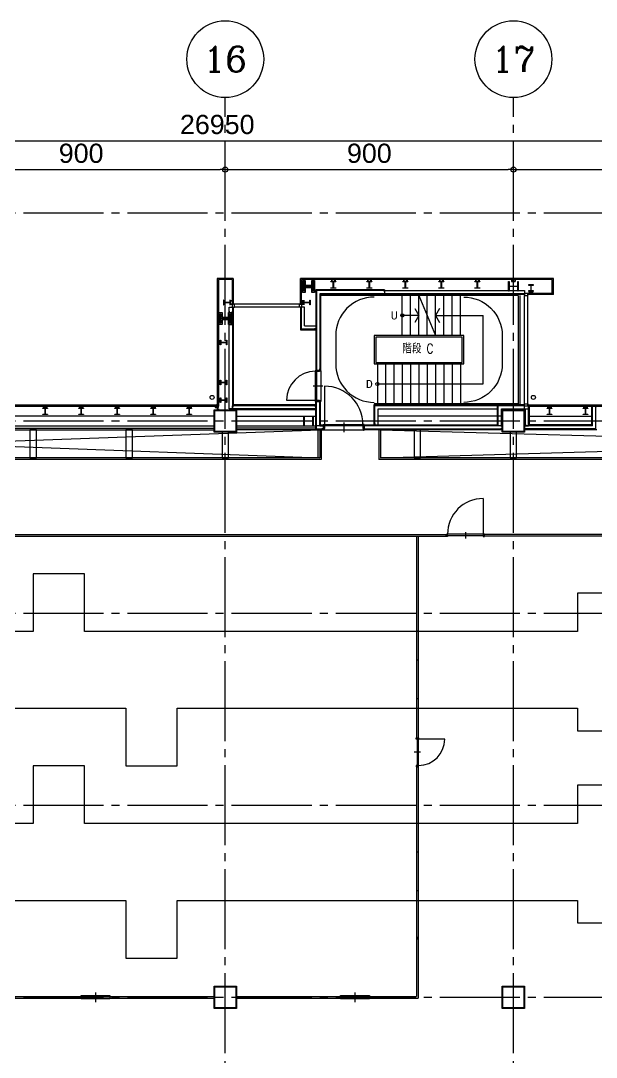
# Model space of a CAD drawing. Header units: millimetres. Extents: x -48783 to 30095, y 6477 to 24477.
# Drawn here: x 12861 to 14659, y 16762 to 20000 of the extents above; entities that cross this region are included whole.
import ezdxf
from ezdxf.enums import TextEntityAlignment as Align

# ---------------------------------------------------------------- set-up
doc = ezdxf.new("R2010")
doc.units = ezdxf.units.MM
doc.header["$LTSCALE"] = 100
doc.linetypes.add('X-N-FAB-L20$0$COL-CEN-LIN', pattern=[3.25, 2.5, -0.25, 0.25, -0.25])
for name, color, linetype in [('0-XREF', 7, 'Continuous'), ('X-N-FAB-L20$0$0-MC', 8, 'Continuous'), ('X-N-FAB-L20$0$0-NC', 8, 'Continuous'), ('X-N-FAB-L20$0$08', 8, 'Continuous'), ('X-N-FAB-L20$0$200K新增範圍', 8, 'Continuous'), ('X-N-FAB-L20$0$BLOCK', 8, 'Continuous'), ('X-N-FAB-L20$0$CCL', 8, 'X-N-FAB-L20$0$COL-CEN-LIN'), ('X-N-FAB-L20$0$COL-S', 8, 'Continuous')]:
    doc.layers.add(name, color=color, linetype=linetype)
doc.layers.add('X-N-FAB-L20$0$A-BLOCK', color=8, linetype='Continuous', plot=False)
doc.layers.add('X-N-FAB-L20$0$DIM', color=8, linetype='Continuous', plot=False)
doc.styles.add('X-N-FAB-L20$0$ATS', font='monotxt', dxfattribs={"bigfont": 'BIGFONT'})
doc.styles.add('X-N-FAB-L20$0$COL-NUM', font='romanc')
doc.styles.add('X-N-FAB-L20$0$DimStyUse', font='romans.shx', dxfattribs={"width": 0.7})
doc.styles.add('X-N-FAB-L20$0$Gen-Text', font='arial.ttf', dxfattribs={"height": 2.5})
doc.styles.add('X-N-FAB-L20$0$ROMS', font='ROMANS.shx', dxfattribs={"bigfont": 'bigfont.shx'})
doc.dimstyles.new('X-N-FAB-L20$0$CIRL', dxfattribs={"dimtxt": 30, "dimasz": 8, "dimexe": 8, "dimexo": 0, "dimgap": 5, "dimtad": 1, "dimdsep": 46, "dimtxsty": 'X-N-FAB-L20$0$DimStyUse', "dimblk": 'X-N-FAB-L20$0$_Origin', "dimcen": 10, "dimdle": 8, "dimclrt": 2, "dimazin": 0, "dimtfac": 1, "dimtix": 1, "dimtmove": 2, "dimatfit": 3, "dimfxl": 10, "dimtolj": 1, "dimarcsym": 0})

# ---------------------------------------------------------------- blocks, each defined once
blk = doc.blocks.new('X-N-FAB-L20$0$_Origin')
at = {"color": 0, "linetype": 'ByBlock', "lineweight": -2}
blk.add_line((0, 0), (-1, 0), dxfattribs=at)
blk.add_circle((0, 0), 0.5, dxfattribs=at)
blk = doc.blocks.new('*D133')
at = {"layer": 'DefPoints', "color": 0, "transparency": 16777216}
for p in [(27970, 9025), (1020, 8935), (27970, 8935)]:
    blk.add_point(p, dxfattribs=at)
at = {"layer": 'X-N-FAB-L20$0$DIM', "color": 0, "lineweight": -2, "transparency": 16777216}
for p, q in [((1020, 8935), (1020, 9045)), ((27970, 8935), (27970, 9045)), ((1036, 9025), (27954, 9025))]:
    blk.add_line(p, q, dxfattribs=at)
at = {"layer": 'X-N-FAB-L20$0$DIM', "color": 0, "lineweight": -2, "transparency": 16777216, "xscale": 16, "yscale": 16, "zscale": 16, "rotation": 180}
blk.add_blockref('X-N-FAB-L20$0$_Origin', (1020, 9025), dxfattribs=at)
at = {"layer": 'X-N-FAB-L20$0$DIM', "color": 0, "lineweight": -2, "transparency": 16777216, "xscale": 16, "yscale": 16, "zscale": 16}
blk.add_blockref('X-N-FAB-L20$0$_Origin', (27970, 9025), dxfattribs=at)
at = {"layer": 'X-N-FAB-L20$0$DIM', "color": 2, "transparency": 16777216, "insert": (14495, 9075.6), "char_height": 2.5, "attachment_point": 5, "style": 'X-N-FAB-L20$0$Gen-Text'}
blk.add_mtext('\\A1;{\\H24x;26950}', dxfattribs=at)
blk = doc.blocks.new('*D102')
at = {"layer": 'DefPoints', "color": 0, "transparency": 16777216}
for p in [(14520, 8935), (13620, 8845), (14520, 8845)]:
    blk.add_point(p, dxfattribs=at)
at = {"layer": 'X-N-FAB-L20$0$DIM', "color": 0, "lineweight": -2, "transparency": 16777216}
for p, q in [((13620, 8845), (13620, 8955)), ((14520, 8845), (14520, 8955)), ((13636, 8935), (14504, 8935))]:
    blk.add_line(p, q, dxfattribs=at)
at = {"layer": 'X-N-FAB-L20$0$DIM', "color": 0, "lineweight": -2, "transparency": 16777216, "xscale": 16, "yscale": 16, "zscale": 16, "rotation": 180}
blk.add_blockref('X-N-FAB-L20$0$_Origin', (13620, 8935), dxfattribs=at)
at = {"layer": 'X-N-FAB-L20$0$DIM', "color": 0, "lineweight": -2, "transparency": 16777216, "xscale": 16, "yscale": 16, "zscale": 16}
blk.add_blockref('X-N-FAB-L20$0$_Origin', (14520, 8935), dxfattribs=at)
at = {"layer": 'X-N-FAB-L20$0$DIM', "color": 2, "transparency": 16777216, "insert": (14070, 8985.6), "char_height": 2.5, "attachment_point": 5, "style": 'X-N-FAB-L20$0$Gen-Text'}
blk.add_mtext('\\A1;{\\H24x;900}', dxfattribs=at)
blk = doc.blocks.new('X-N-FAB-L20$0$cn-y')
at = {"layer": 'X-N-FAB-L20$0$0-MC'}
blk.add_circle((-50, 0), 50, dxfattribs=at)
at = {"layer": 'X-N-FAB-L20$0$0-NC', "style": 'X-N-FAB-L20$0$COL-NUM'}
blk.add_attdef('GRID-Y', text='', height=50, dxfattribs=at).set_placement((-50, 0), align=Align.MIDDLE_CENTER)
blk = doc.blocks.new('*D103')
at = {"layer": 'DefPoints', "color": 0, "transparency": 16777216}
for p in [(15420, 8935), (14520, 8845), (15420, 8845)]:
    blk.add_point(p, dxfattribs=at)
at = {"layer": 'X-N-FAB-L20$0$DIM', "color": 0, "lineweight": -2, "transparency": 16777216}
for p, q in [((14520, 8845), (14520, 8955)), ((15420, 8845), (15420, 8955)), ((14536, 8935), (15404, 8935))]:
    blk.add_line(p, q, dxfattribs=at)
at = {"layer": 'X-N-FAB-L20$0$DIM', "color": 0, "lineweight": -2, "transparency": 16777216, "xscale": 16, "yscale": 16, "zscale": 16, "rotation": 180}
blk.add_blockref('X-N-FAB-L20$0$_Origin', (14520, 8935), dxfattribs=at)
at = {"layer": 'X-N-FAB-L20$0$DIM', "color": 0, "lineweight": -2, "transparency": 16777216, "xscale": 16, "yscale": 16, "zscale": 16}
blk.add_blockref('X-N-FAB-L20$0$_Origin', (15420, 8935), dxfattribs=at)
at = {"layer": 'X-N-FAB-L20$0$DIM', "color": 2, "transparency": 16777216, "insert": (14970, 8985.6), "char_height": 2.5, "attachment_point": 5, "style": 'X-N-FAB-L20$0$Gen-Text'}
blk.add_mtext('\\A1;{\\H24x;900}', dxfattribs=at)
blk = doc.blocks.new('*D104')
at = {"layer": 'DefPoints', "color": 0, "transparency": 16777216}
for p in [(16320, 8935), (15420, 8845), (16320, 8845)]:
    blk.add_point(p, dxfattribs=at)
at = {"layer": 'X-N-FAB-L20$0$DIM', "color": 0, "lineweight": -2, "transparency": 16777216}
for p, q in [((15420, 8845), (15420, 8955)), ((16320, 8845), (16320, 8955)), ((15436, 8935), (16304, 8935))]:
    blk.add_line(p, q, dxfattribs=at)
at = {"layer": 'X-N-FAB-L20$0$DIM', "color": 0, "lineweight": -2, "transparency": 16777216, "xscale": 16, "yscale": 16, "zscale": 16, "rotation": 180}
blk.add_blockref('X-N-FAB-L20$0$_Origin', (15420, 8935), dxfattribs=at)
at = {"layer": 'X-N-FAB-L20$0$DIM', "color": 0, "lineweight": -2, "transparency": 16777216, "xscale": 16, "yscale": 16, "zscale": 16}
blk.add_blockref('X-N-FAB-L20$0$_Origin', (16320, 8935), dxfattribs=at)
at = {"layer": 'X-N-FAB-L20$0$DIM', "color": 2, "transparency": 16777216, "insert": (15870, 8985.6), "char_height": 2.5, "attachment_point": 5, "style": 'X-N-FAB-L20$0$Gen-Text'}
blk.add_mtext('\\A1;{\\H24x;900}', dxfattribs=at)
blk = doc.blocks.new('X-N-FAB-L20$0$A$Cc7bb84f0')
at = {"layer": 'X-N-FAB-L20$0$COL-S'}
for points in [[(0, 70), (70, 70), (70, 0), (0, 0)], [(2, 68), (68, 68), (68, 2), (2, 2)]]:
    blk.add_lwpolyline(points, close=True, dxfattribs=at)
blk = doc.blocks.new('X-N-FAB-L20$0$A$C1d07c4d4')
for centre, radius in [((14770.4, 8454.5), 5), ((14692.4, 8240.5), 5), ((14176.3, 8198.6), 6.25), ((15179.8, 8198.6), 6.25)]:
    blk.add_circle(centre, radius)
at = {"layer": 'X-N-FAB-L20$0$08'}
for p, q in [((14242.4, 8570), (14192.4, 8570)), ((14192.4, 8570), (14192.4, 8175)), ((14195.9, 8566.5), (14195.9, 8171.5)), ((14238.9, 8566.5), (14195.9, 8566.5)), ((14238.9, 8566.5), (14238.9, 8492)), ((14242.4, 8570), (14242.4, 8492)), ((15242.4, 8570), (14452.4, 8570)), ((14452.4, 8492), (14452.4, 8570)), ((14455.9, 8492), (14455.9, 8566.5)), ((15238.9, 8566.5), (14455.9, 8566.5)), ((15238.9, 8523.5), (15238.9, 8566.5)), ((15242.4, 8520), (15242.4, 8570)), ((14499.9, 8535), (14499.9, 8284)), ((14714.9, 8535), (14499.9, 8535)), ((14502.4, 8532.5), (14502.4, 8284)), ((14714.9, 8532.5), (14502.4, 8532.5)), ((15152.4, 8522.5), (14512.4, 8522.5)), ((14512.4, 8522.5), (14512.4, 8284)), ((15152.4, 8520), (14514.9, 8520)), ((14514.9, 8520), (14514.9, 8284)), ((15132.4, 8517), (14514.9, 8517)), ((14714.9, 8535), (14714.9, 8520)), ((14714.9, 8532.5), (15152.4, 8532.5)), ((14770.4, 8392), (14770.4, 8517)), ((14796.4, 8392), (14796.4, 8517)), ((14822.4, 8392), (14822.4, 8517)), ((14822.4, 8517), (14874.4, 8392)), ((14848.4, 8392), (14848.4, 8517)), ((14874.4, 8392), (14874.4, 8517)), ((14900.4, 8392), (14900.4, 8517)), ((14926.4, 8392), (14926.4, 8517)), ((14952.4, 8392), (14952.4, 8517)), ((15132.4, 8517), (15132.4, 8178)), ((15137.4, 8517), (15137.4, 8178)), ((15152.4, 8178.5), (15152.4, 8516.5)), ((15162.4, 8520), (15162.4, 8523.5)), ((15162.4, 8178.5), (15162.4, 8516.5)), ((15238.9, 8523.5), (15164.4, 8523.5)), ((15164.4, 8520), (15164.4, 8523.5)), ((15242.4, 8520), (15164.4, 8520)), ((14242.4, 8492), (14238.9, 8492)), ((14242.4, 8490), (14238.9, 8490)), ((14448.9, 8490), (14245.9, 8490)), ((14452.4, 8492), (14455.9, 8492)), ((14452.4, 8490), (14455.9, 8490)), ((14229.9, 8463.5), (14229.9, 8480)), ((14239.9, 8480), (14239.9, 8162.5)), ((14242.4, 8480), (14242.4, 8175)), ((14448.9, 8480), (14245.9, 8480)), ((14452.4, 8480), (14452.4, 8410)), ((14454.9, 8480), (14454.9, 8412.5)), ((14464.9, 8422.5), (14464.9, 8480)), ((14822.4, 8454.5), (14770.4, 8454.5)), ((14874.4, 8454.5), (15022.4, 8454.5)), ((15022.4, 8240.5), (15022.4, 8454.5)), ((14229.9, 8162.5), (14229.9, 8426.5)), ((14464.9, 8422.5), (14499.9, 8422.5)), ((14452.4, 8410), (14499.9, 8410)), ((14454.9, 8412.5), (14499.9, 8412.5)), ((14692.4, 8303), (14692.4, 8178)), ((14718.4, 8303), (14718.4, 8178)), ((14744.4, 8303), (14744.4, 8178)), ((14770.4, 8303), (14770.4, 8178)), ((14796.4, 8303), (14796.4, 8178)), ((14822.4, 8303), (14822.4, 8178)), ((14848.4, 8303), (14848.4, 8178)), ((14874.4, 8303), (14874.4, 8178)), ((14900.4, 8303), (14900.4, 8178)), ((14926.4, 8303), (14926.4, 8178)), ((14952.4, 8303), (14952.4, 8178)), ((14515.9, 8281.5), (14515.9, 8188.5)), ((14492.4, 8235), (14522.4, 8235)), ((14527.4, 8233.5), (14527.4, 8113.5)), ((14692.4, 8240.5), (15022.4, 8240.5)), ((12123.9, 8175), (14192.4, 8175)), ((12123.9, 8171.5), (14195.9, 8171.5)), ((14499.9, 8160), (14232.4, 8160)), ((14499.9, 8162.5), (14234.9, 8162.5)), ((14499.9, 8172.5), (14239.9, 8172.5)), ((14499.9, 8175), (14242.4, 8175)), ((14408.9, 8190), (14498.9, 8190)), ((14499.9, 8097.5), (14499.9, 8186)), ((14502.4, 8100), (14502.4, 8186)), ((14512.4, 8110), (14512.4, 8186)), ((14514.9, 8112.5), (14514.9, 8186)), ((15132.4, 8178), (14682.4, 8178)), ((14682.4, 8178), (14682.4, 8175)), ((15152.4, 8175), (14682.4, 8175)), ((14682.4, 8112.5), (14682.4, 8175)), ((14684.9, 8112.5), (14684.9, 8172.5)), ((15067.4, 8172.5), (14684.9, 8172.5)), ((14694.9, 8162.5), (15067.4, 8162.5)), ((14694.9, 8112.5), (14694.9, 8162.5)), ((15067.4, 8112.5), (15067.4, 8175)), ((15152.4, 8172.5), (15069.9, 8172.5)), ((15069.9, 8110), (15069.9, 8172.5)), ((15079.9, 8110), (15079.9, 8162.5)), ((15079.9, 8162.5), (15154.9, 8162.5)), ((15152.4, 8160), (15082.4, 8160)), ((15082.4, 8097.5), (15082.4, 8160)), ((15152.4, 8097.5), (15152.4, 8160)), ((15154.9, 8110), (15154.9, 8162.5)), ((15162.4, 8175), (19592.4, 8175)), ((15162.4, 8175), (15162.4, 8171.5)), ((15162.4, 8171.5), (19595.9, 8171.5)), ((15164.4, 8175), (15164.4, 8171.5)), ((15164.9, 8110), (15164.9, 8171.5)), ((15167.4, 8112.5), (15167.4, 8171.5)), ((15362.4, 8112.5), (15362.4, 8171.5)), ((15364.9, 8110), (15364.9, 8171.5)), ((15374.9, 8100), (15374.9, 8171.5)), ((14252.4, 8140), (14499.9, 8140)), ((15082.4, 8140), (14694.9, 8140)), ((15167.4, 8140), (15362.4, 8140)), ((12132.4, 8097.5), (14512.4, 8010)), ((12132.4, 8010), (14512.4, 8097.5)), ((13352.4, 8102.5), (14182.4, 8102.5)), ((13352.4, 8097.5), (14182.4, 8097.5)), ((14252.4, 8110), (14499.9, 8110)), ((14499.9, 8102.5), (14252.4, 8102.5)), ((14499.9, 8097.5), (14252.4, 8097.5)), ((14499.9, 8097.5), (14522.4, 8097.5)), ((14502.4, 8100), (14523.4, 8100)), ((14512.4, 8110), (14523.4, 8110)), ((14512.4, 8097.5), (14512.4, 8010)), ((14514.9, 8112.5), (14523.4, 8112.5)), ((14517.4, 8097.5), (14517.4, 8005)), ((14648.9, 8096.5), (14525.9, 8096.5)), ((14587.4, 8120), (14587.4, 8090.4)), ((14651.4, 8112.5), (15067.4, 8112.5)), ((15082.4, 8110), (14651.4, 8110)), ((14651.4, 8100), (15082.4, 8100)), ((15082.4, 8097.5), (14652.4, 8097.5)), ((14697.4, 8097.5), (14697.4, 8005)), ((14702.4, 8097.5), (17752.4, 8010)), ((14702.4, 8010), (17752.4, 8097.5)), ((14702.4, 8097.5), (14702.4, 8010)), ((15364.9, 8110), (15152.4, 8110)), ((15374.9, 8100), (15152.4, 8100)), ((15377.4, 8097.5), (15152.4, 8097.5)), ((15362.4, 8112.5), (15167.4, 8112.5)), ((14517.4, 8005), (12127.4, 8005)), ((14512.4, 8010), (12132.4, 8010)), ((17752.4, 8005), (14697.4, 8005)), ((17752.4, 8010), (14702.4, 8010)), ((15023.3, 7882.8), (15023.3, 7771)), ((14967.4, 7777.5), (14967.4, 7757.5)), ((13407.4, 7770), (14907.4, 7770)), ((13407.4, 7765), (14907.4, 7765)), ((14814.9, 7765), (14814.9, 7468)), ((14819.9, 7765), (14819.9, 7468)), ((16377.4, 7770), (15027.4, 7770)), ((16377.4, 7765), (15027.4, 7765)), ((14814.9, 7468), (14814.9, 7257)), ((14819.9, 7468), (14814.9, 7468)), ((14819.9, 7468), (14819.9, 7257)), ((14819.9, 7378), (14814.9, 7378)), ((14814.9, 7257), (14814.9, 7135)), ((14819.9, 7257), (14814.9, 7257)), ((14819.9, 7257), (14819.9, 7135)), ((14902.7, 7130.9), (14820.9, 7130.9)), ((14827.4, 7090), (14807.4, 7090)), ((14814.9, 7045), (14814.9, 6868)), ((14819.9, 7045), (14819.9, 6868)), ((14814.9, 6868), (14814.9, 6657)), ((14819.9, 6868), (14814.9, 6868)), ((14819.9, 6868), (14819.9, 6657)), ((14819.9, 6778), (14814.9, 6778)), ((14814.9, 6657), (14814.9, 6327.5)), ((14819.9, 6657), (14814.9, 6657)), ((14819.9, 6657), (14819.9, 6322.5)), ((13352.4, 6327.5), (14182.4, 6327.5)), ((13352.4, 6322.5), (14182.4, 6322.5)), ((13812.4, 6340), (13812.4, 6310)), ((14252.4, 6327.5), (14814.9, 6327.5)), ((14252.4, 6322.5), (14819.9, 6322.5)), ((14622.4, 6340), (14622.4, 6310))]:
    blk.add_line(p, q, dxfattribs=at)
for points in [[(14495.9, 8563.5), (14495.9, 8526.5), (14487.4, 8526.5), (14487.4, 8541), (14467.4, 8541), (14467.4, 8526.5), (14458.9, 8526.5), (14458.9, 8563.5), (14467.4, 8563.5), (14467.4, 8549), (14487.4, 8549), (14487.4, 8563.5)], [(14492.4, 8560), (14492.4, 8530), (14490.9, 8530), (14490.9, 8544.5), (14463.9, 8544.5), (14463.9, 8530), (14462.4, 8530), (14462.4, 8560), (14463.9, 8560), (14463.9, 8545.5), (14490.9, 8545.5), (14490.9, 8560)], [(14547.4, 8560), (14562.4, 8560), (14562.4, 8559.1), (14555.2, 8559.1), (14555.2, 8540.9), (14562.4, 8540.9), (14562.4, 8540), (14547.4, 8540), (14547.4, 8540.9), (14554.6, 8540.9), (14554.6, 8559.1), (14547.4, 8559.1)], [(14549.3, 8565), (14549.3, 8560), (14554.3, 8560), (14554.3, 8560.6), (14549.9, 8560.6), (14549.9, 8565)], [(14549.9, 8561.5), (14559.9, 8561.5), (14559.9, 8566.5), (14549.9, 8566.5)], [(14560.5, 8565), (14560.5, 8560), (14555.5, 8560), (14555.5, 8560.6), (14559.9, 8560.6), (14559.9, 8565)], [(14659.9, 8560), (14674.9, 8560), (14674.9, 8559.1), (14667.7, 8559.1), (14667.7, 8540.9), (14674.9, 8540.9), (14674.9, 8540), (14659.9, 8540), (14659.9, 8540.9), (14667.1, 8540.9), (14667.1, 8559.1), (14659.9, 8559.1)], [(14661.8, 8565), (14661.8, 8560), (14666.8, 8560), (14666.8, 8560.6), (14662.4, 8560.6), (14662.4, 8565)], [(14662.4, 8561.5), (14672.4, 8561.5), (14672.4, 8566.5), (14662.4, 8566.5)], [(14673, 8565), (14673, 8560), (14668, 8560), (14668, 8560.6), (14672.4, 8560.6), (14672.4, 8565)], [(14772.4, 8560), (14787.4, 8560), (14787.4, 8559.1), (14780.2, 8559.1), (14780.2, 8540.9), (14787.4, 8540.9), (14787.4, 8540), (14772.4, 8540), (14772.4, 8540.9), (14779.6, 8540.9), (14779.6, 8559.1), (14772.4, 8559.1)], [(14774.3, 8565), (14774.3, 8560), (14779.3, 8560), (14779.3, 8560.6), (14774.9, 8560.6), (14774.9, 8565)], [(14774.9, 8561.5), (14784.9, 8561.5), (14784.9, 8566.5), (14774.9, 8566.5)], [(14785.5, 8565), (14785.5, 8560), (14780.5, 8560), (14780.5, 8560.6), (14784.9, 8560.6), (14784.9, 8565)], [(14884.9, 8560), (14899.9, 8560), (14899.9, 8559.1), (14892.7, 8559.1), (14892.7, 8540.9), (14899.9, 8540.9), (14899.9, 8540), (14884.9, 8540), (14884.9, 8540.9), (14892.1, 8540.9), (14892.1, 8559.1), (14884.9, 8559.1)], [(14886.8, 8565), (14886.8, 8560), (14891.8, 8560), (14891.8, 8560.6), (14887.4, 8560.6), (14887.4, 8565)], [(14887.4, 8561.5), (14897.4, 8561.5), (14897.4, 8566.5), (14887.4, 8566.5)], [(14898, 8565), (14898, 8560), (14893, 8560), (14893, 8560.6), (14897.4, 8560.6), (14897.4, 8565)], [(14997.4, 8560), (15012.4, 8560), (15012.4, 8559.1), (15005.2, 8559.1), (15005.2, 8540.9), (15012.4, 8540.9), (15012.4, 8540), (14997.4, 8540), (14997.4, 8540.9), (15004.6, 8540.9), (15004.6, 8559.1), (14997.4, 8559.1)], [(14999.3, 8565), (14999.3, 8560), (15004.3, 8560), (15004.3, 8560.6), (14999.9, 8560.6), (14999.9, 8565)], [(14999.9, 8561.5), (15009.9, 8561.5), (15009.9, 8566.5), (14999.9, 8566.5)], [(15010.5, 8565), (15010.5, 8560), (15005.5, 8560), (15005.5, 8560.6), (15009.9, 8560.6), (15009.9, 8565)], [(15132.4, 8560), (15132.4, 8530), (15130.9, 8530), (15130.9, 8544.5), (15103.9, 8544.5), (15103.9, 8530), (15102.4, 8530), (15102.4, 8560), (15103.9, 8560), (15103.9, 8545.5), (15130.9, 8545.5), (15130.9, 8560)], [(15111.8, 8565), (15111.8, 8560), (15116.8, 8560), (15116.8, 8560.6), (15112.4, 8560.6), (15112.4, 8565)], [(15112.4, 8561.5), (15122.4, 8561.5), (15122.4, 8566.5), (15112.4, 8566.5)], [(15123, 8565), (15123, 8560), (15118, 8560), (15118, 8560.6), (15122.4, 8560.6), (15122.4, 8565)], [(15164.9, 8530), (15179.9, 8530), (15179.9, 8530.9), (15172.7, 8530.9), (15172.7, 8549.1), (15179.9, 8549.1), (15179.9, 8550), (15164.9, 8550), (15164.9, 8549.1), (15172.1, 8549.1), (15172.1, 8530.9), (15164.9, 8530.9)], [(15152.4, 8516.5), (15162.4, 8516.5), (15162.4, 8523.5), (15152.4, 8523.5)], [(15166.8, 8525), (15166.8, 8530), (15171.8, 8530), (15171.8, 8529.4), (15167.4, 8529.4), (15167.4, 8525)], [(15167.4, 8528.5), (15177.4, 8528.5), (15177.4, 8523.5), (15167.4, 8523.5)], [(15178, 8525), (15178, 8530), (15173, 8530), (15173, 8529.4), (15177.4, 8529.4), (15177.4, 8525)], [(14232.4, 8487.5), (14232.4, 8502.5), (14231.5, 8502.5), (14231.5, 8495.3), (14213.3, 8495.3), (14213.3, 8502.5), (14212.4, 8502.5), (14212.4, 8487.5), (14213.3, 8487.5), (14213.3, 8494.7), (14231.5, 8494.7), (14231.5, 8487.5)], [(14237.4, 8500.6), (14232.4, 8500.6), (14232.4, 8495.6), (14233, 8495.6), (14233, 8500), (14237.4, 8500)], [(14237.4, 8489.4), (14232.4, 8489.4), (14232.4, 8494.4), (14233, 8494.4), (14233, 8490), (14237.4, 8490)], [(14233.9, 8490), (14233.9, 8500), (14238.9, 8500), (14238.9, 8490)], [(14245.9, 8480), (14245.9, 8490), (14238.9, 8490), (14238.9, 8480)], [(14448.9, 8480), (14448.9, 8490), (14455.9, 8490), (14455.9, 8480)], [(14460.9, 8490), (14460.9, 8500), (14455.9, 8500), (14455.9, 8490)], [(14457.4, 8500.6), (14462.4, 8500.6), (14462.4, 8495.6), (14461.8, 8495.6), (14461.8, 8500), (14457.4, 8500)], [(14457.4, 8489.4), (14462.4, 8489.4), (14462.4, 8494.4), (14461.8, 8494.4), (14461.8, 8490), (14457.4, 8490)], [(14462.4, 8487.5), (14462.4, 8502.5), (14463.3, 8502.5), (14463.3, 8495.3), (14481.5, 8495.3), (14481.5, 8502.5), (14482.4, 8502.5), (14482.4, 8487.5), (14481.5, 8487.5), (14481.5, 8494.7), (14463.3, 8494.7), (14463.3, 8487.5)], [(14235.9, 8463.5), (14235.9, 8426.5), (14227.4, 8426.5), (14227.4, 8441), (14207.4, 8441), (14207.4, 8426.5), (14198.9, 8426.5), (14198.9, 8463.5), (14207.4, 8463.5), (14207.4, 8449), (14227.4, 8449), (14227.4, 8463.5)], [(14232.4, 8460), (14232.4, 8430), (14230.9, 8430), (14230.9, 8444.5), (14203.9, 8444.5), (14203.9, 8430), (14202.4, 8430), (14202.4, 8460), (14203.9, 8460), (14203.9, 8445.5), (14230.9, 8445.5), (14230.9, 8460)], [(14962.4, 8303), (14962.4, 8392), (14682.4, 8392), (14682.4, 8303)], [(14957.4, 8308), (14957.4, 8387), (14687.4, 8387), (14687.4, 8308)], [(14200.9, 8365), (14200.9, 8375), (14195.9, 8375), (14195.9, 8365)], [(14197.4, 8375.6), (14202.4, 8375.6), (14202.4, 8370.6), (14201.8, 8370.6), (14201.8, 8375), (14197.4, 8375)], [(14197.4, 8364.4), (14202.4, 8364.4), (14202.4, 8369.4), (14201.8, 8369.4), (14201.8, 8365), (14197.4, 8365)], [(14202.4, 8362.5), (14202.4, 8377.5), (14203.3, 8377.5), (14203.3, 8370.3), (14221.5, 8370.3), (14221.5, 8377.5), (14222.4, 8377.5), (14222.4, 8362.5), (14221.5, 8362.5), (14221.5, 8369.7), (14203.3, 8369.7), (14203.3, 8362.5)], [(14498.9, 8189), (14498.9, 8281), (14502.9, 8281), (14502.9, 8189)], [(14200.9, 8240), (14200.9, 8250), (14195.9, 8250), (14195.9, 8240)], [(14197.4, 8250.6), (14202.4, 8250.6), (14202.4, 8245.6), (14201.8, 8245.6), (14201.8, 8250), (14197.4, 8250)], [(14197.4, 8239.4), (14202.4, 8239.4), (14202.4, 8244.4), (14201.8, 8244.4), (14201.8, 8240), (14197.4, 8240)], [(14202.4, 8237.5), (14202.4, 8252.5), (14203.3, 8252.5), (14203.3, 8245.3), (14221.5, 8245.3), (14221.5, 8252.5), (14222.4, 8252.5), (14222.4, 8237.5), (14221.5, 8237.5), (14221.5, 8244.7), (14203.3, 8244.7), (14203.3, 8237.5)], [(14200.9, 8185), (14200.9, 8195), (14195.9, 8195), (14195.9, 8185)], [(14197.4, 8195.6), (14202.4, 8195.6), (14202.4, 8190.6), (14201.8, 8190.6), (14201.8, 8195), (14197.4, 8195)], [(14202.4, 8182.5), (14202.4, 8197.5), (14203.3, 8197.5), (14203.3, 8190.3), (14221.5, 8190.3), (14221.5, 8197.5), (14222.4, 8197.5), (14222.4, 8182.5), (14221.5, 8182.5), (14221.5, 8189.7), (14203.3, 8189.7), (14203.3, 8182.5)], [(13647.4, 8165), (13662.4, 8165), (13662.4, 8164.1), (13655.2, 8164.1), (13655.2, 8145.9), (13662.4, 8145.9), (13662.4, 8145), (13647.4, 8145), (13647.4, 8145.9), (13654.6, 8145.9), (13654.6, 8164.1), (13647.4, 8164.1)], [(13649.3, 8170), (13649.3, 8165), (13654.3, 8165), (13654.3, 8165.6), (13649.9, 8165.6), (13649.9, 8170)], [(13649.9, 8166.5), (13659.9, 8166.5), (13659.9, 8171.5), (13649.9, 8171.5)], [(13660.5, 8170), (13660.5, 8165), (13655.5, 8165), (13655.5, 8165.6), (13659.9, 8165.6), (13659.9, 8170)], [(13759.9, 8165), (13774.9, 8165), (13774.9, 8164.1), (13767.7, 8164.1), (13767.7, 8145.9), (13774.9, 8145.9), (13774.9, 8145), (13759.9, 8145), (13759.9, 8145.9), (13767.1, 8145.9), (13767.1, 8164.1), (13759.9, 8164.1)], [(13761.8, 8170), (13761.8, 8165), (13766.8, 8165), (13766.8, 8165.6), (13762.4, 8165.6), (13762.4, 8170)], [(13762.4, 8166.5), (13772.4, 8166.5), (13772.4, 8171.5), (13762.4, 8171.5)], [(13773, 8170), (13773, 8165), (13768, 8165), (13768, 8165.6), (13772.4, 8165.6), (13772.4, 8170)], [(13872.4, 8165), (13887.4, 8165), (13887.4, 8164.1), (13880.2, 8164.1), (13880.2, 8145.9), (13887.4, 8145.9), (13887.4, 8145), (13872.4, 8145), (13872.4, 8145.9), (13879.6, 8145.9), (13879.6, 8164.1), (13872.4, 8164.1)], [(13874.3, 8170), (13874.3, 8165), (13879.3, 8165), (13879.3, 8165.6), (13874.9, 8165.6), (13874.9, 8170)], [(13874.9, 8166.5), (13884.9, 8166.5), (13884.9, 8171.5), (13874.9, 8171.5)], [(13885.5, 8170), (13885.5, 8165), (13880.5, 8165), (13880.5, 8165.6), (13884.9, 8165.6), (13884.9, 8170)], [(13984.9, 8165), (13999.9, 8165), (13999.9, 8164.1), (13992.7, 8164.1), (13992.7, 8145.9), (13999.9, 8145.9), (13999.9, 8145), (13984.9, 8145), (13984.9, 8145.9), (13992.1, 8145.9), (13992.1, 8164.1), (13984.9, 8164.1)], [(13986.8, 8170), (13986.8, 8165), (13991.8, 8165), (13991.8, 8165.6), (13987.4, 8165.6), (13987.4, 8170)], [(13987.4, 8166.5), (13997.4, 8166.5), (13997.4, 8171.5), (13987.4, 8171.5)], [(13998, 8170), (13998, 8165), (13993, 8165), (13993, 8165.6), (13997.4, 8165.6), (13997.4, 8170)], [(14097.4, 8165), (14112.4, 8165), (14112.4, 8164.1), (14105.2, 8164.1), (14105.2, 8145.9), (14112.4, 8145.9), (14112.4, 8145), (14097.4, 8145), (14097.4, 8145.9), (14104.6, 8145.9), (14104.6, 8164.1), (14097.4, 8164.1)], [(14099.3, 8170), (14099.3, 8165), (14104.3, 8165), (14104.3, 8165.6), (14099.9, 8165.6), (14099.9, 8170)], [(14099.9, 8166.5), (14109.9, 8166.5), (14109.9, 8171.5), (14099.9, 8171.5)], [(14110.5, 8170), (14110.5, 8165), (14105.5, 8165), (14105.5, 8165.6), (14109.9, 8165.6), (14109.9, 8170)], [(14182.4, 8090), (14182.4, 8160), (14252.4, 8160), (14252.4, 8090)], [(14185.9, 8166.5), (14195.9, 8166.5), (14195.9, 8171.5), (14185.9, 8171.5)], [(14188.4, 8166.5), (14193.4, 8166.5), (14193.4, 8161.5), (14192.8, 8161.5), (14192.8, 8165.9), (14188.4, 8165.9)], [(14192.4, 8175), (14192.4, 8177), (14195.9, 8177), (14195.9, 8175)], [(14193.4, 8165), (14193.4, 8160), (14198.4, 8160), (14198.4, 8160.6), (14194, 8160.6), (14194, 8165)], [(14197.4, 8184.4), (14202.4, 8184.4), (14202.4, 8189.4), (14201.8, 8189.4), (14201.8, 8185), (14197.4, 8185)], [(15082.4, 8090), (15082.4, 8160), (15152.4, 8160), (15152.4, 8090)], [(15152.4, 8178.5), (15162.4, 8178.5), (15162.4, 8171.5), (15152.4, 8171.5)], [(15222.4, 8165), (15237.4, 8165), (15237.4, 8164.1), (15230.2, 8164.1), (15230.2, 8145.9), (15237.4, 8145.9), (15237.4, 8145), (15222.4, 8145), (15222.4, 8145.9), (15229.6, 8145.9), (15229.6, 8164.1), (15222.4, 8164.1)], [(15224.3, 8170), (15224.3, 8165), (15229.3, 8165), (15229.3, 8165.6), (15224.9, 8165.6), (15224.9, 8170)], [(15224.9, 8166.5), (15234.9, 8166.5), (15234.9, 8171.5), (15224.9, 8171.5)], [(15235.5, 8170), (15235.5, 8165), (15230.5, 8165), (15230.5, 8165.6), (15234.9, 8165.6), (15234.9, 8170)], [(15334.9, 8165), (15349.9, 8165), (15349.9, 8164.1), (15342.7, 8164.1), (15342.7, 8145.9), (15349.9, 8145.9), (15349.9, 8145), (15334.9, 8145), (15334.9, 8145.9), (15342.1, 8145.9), (15342.1, 8164.1), (15334.9, 8164.1)], [(15336.8, 8170), (15336.8, 8165), (15341.8, 8165), (15341.8, 8165.6), (15337.4, 8165.6), (15337.4, 8170)], [(15337.4, 8166.5), (15347.4, 8166.5), (15347.4, 8171.5), (15337.4, 8171.5)], [(15348, 8170), (15348, 8165), (15343, 8165), (15343, 8165.6), (15347.4, 8165.6), (15347.4, 8170)], [(13352.4, 8110), (14182.4, 8110), (14182.4, 8140), (13352.4, 8140)], [(14184.4, 8092), (14184.4, 8158), (14250.4, 8158), (14250.4, 8092)], [(14492.4, 8140), (14492.4, 8110), (14490.9, 8110), (14490.9, 8124.5), (14463.9, 8124.5), (14463.9, 8110), (14462.4, 8110), (14462.4, 8140), (14463.9, 8140), (14463.9, 8125.5), (14490.9, 8125.5), (14490.9, 8140)], [(15084.4, 8092), (15084.4, 8158), (15150.4, 8158), (15150.4, 8092)], [(13607.4, 8010), (13627.4, 8010), (13627.4, 8097.5), (13607.4, 8097.5)], [(13907.4, 8010), (13927.4, 8010), (13927.4, 8097.5), (13907.4, 8097.5)], [(14526.4, 8113.5), (14648.4, 8113.5), (14648.4, 8109.5), (14526.4, 8109.5)], [(14807.4, 8010), (14827.4, 8010), (14827.4, 8097.5), (14807.4, 8097.5)], [(14207.4, 8010), (14227.4, 8010), (14227.4, 8090), (14207.4, 8090)], [(15107.4, 8009.2), (15127.4, 8009.2), (15127.4, 8090), (15107.4, 8090)], [(14911.5, 7766.5), (14911.5, 7764), (14907.4, 7764), (14907.4, 7771), (14909.9, 7771), (14909.9, 7766.5)], [(15024.4, 7771), (14910.4, 7771), (14910.4, 7767), (15024.4, 7767)], [(15023.3, 7766.5), (15023.3, 7764), (15027.4, 7764), (15027.4, 7771), (15024.9, 7771), (15024.9, 7766.5)], [(13907.4, 7047.5), (14067.4, 7047.5), (14067.4, 7227.5), (15317.4, 7227.5), (15317.4, 7157.5), (15797.4, 7157.5), (15797.4, 7587.5), (15317.4, 7587.5), (15317.4, 7467.5), (13777.4, 7467.5), (13777.4, 7647.5), (13617.4, 7647.5), (13617.4, 7467.5), (12394.4, 7467.5), (12394.4, 7227.5), (13907.4, 7227.5)], [(14816.4, 7130.9), (14813.9, 7130.9), (14813.9, 7135), (14820.9, 7135), (14820.9, 7132.5), (14816.4, 7132.5)], [(14820.9, 7048), (14820.9, 7132), (14816.9, 7132), (14816.9, 7048)], [(13907.4, 6447.5), (14067.4, 6447.5), (14067.4, 6627.5), (15317.4, 6627.5), (15317.4, 6557.5), (15797.4, 6557.5), (15797.4, 6987.5), (15317.4, 6987.5), (15317.4, 6867.5), (13777.4, 6867.5), (13777.4, 7047.5), (13617.4, 7047.5), (13617.4, 6867.5), (12394.4, 6867.5), (12394.4, 6627.5), (13907.4, 6627.5)], [(14816.4, 7049.1), (14813.9, 7049.1), (14813.9, 7045), (14820.9, 7045), (14820.9, 7047.5), (14816.4, 7047.5)], [(14814.9, 6507.5), (14819.9, 6507.5), (14819.9, 6511.5), (14814.9, 6511.5)], [(14182.4, 6290), (14182.4, 6360), (14252.4, 6360), (14252.4, 6290)], [(14184.4, 6292), (14184.4, 6358), (14250.4, 6358), (14250.4, 6292)], [(15082.4, 6290), (15082.4, 6360), (15152.4, 6360), (15152.4, 6290)], [(15084.4, 6292), (15084.4, 6358), (15150.4, 6358), (15150.4, 6292)], [(13767.4, 6320), (13767.4, 6330), (13857.4, 6330), (13857.4, 6320)], [(14577.4, 6320), (14577.4, 6330), (14667.4, 6330), (14667.4, 6320)]]:
    blk.add_lwpolyline(points, close=True, dxfattribs=at)
for points in [[(14710.9, 8531.5), (14710.9, 8532.5), (14714.9, 8532.5), (14714.9, 8522.5), (14710.9, 8522.5), (14710.9, 8523.5)], [(15148.4, 8531.5), (15148.4, 8532.5), (15152.4, 8532.5), (15152.4, 8522.5), (15148.4, 8522.5), (15148.4, 8523.5)], [(15164.4, 8521.5), (15162.4, 8523.5), (15164.4, 8523.5), (15164.4, 8521.5), (15162.4, 8521.5), (15162.4, 8523.5)], [(14240.9, 8492), (14238.9, 8490), (14238.9, 8492), (14240.9, 8492), (14240.9, 8490), (14238.9, 8490)], [(14453.9, 8492), (14455.9, 8490), (14455.9, 8492), (14453.9, 8492), (14453.9, 8490), (14455.9, 8490)], [(14230.9, 8476), (14229.9, 8476), (14229.9, 8480), (14239.9, 8480), (14239.9, 8476), (14238.9, 8476)], [(14230.9, 8467.5), (14229.9, 8467.5), (14229.9, 8463.5), (14239.9, 8463.5), (14239.9, 8467.5), (14238.9, 8467.5)], [(14463.9, 8476), (14464.9, 8476), (14464.9, 8480), (14454.9, 8480), (14454.9, 8476), (14455.9, 8476)], [(14809.9, 8476.2), (14822.4, 8454.5), (14809.9, 8432.8)], [(14886.9, 8476.2), (14874.4, 8454.5), (14886.9, 8432.8)], [(14230.9, 8422.5), (14229.9, 8422.5), (14229.9, 8426.5), (14239.9, 8426.5), (14239.9, 8422.5), (14238.9, 8422.5)], [(14495.9, 8421.5), (14495.9, 8422.5), (14499.9, 8422.5), (14499.9, 8412.5), (14495.9, 8412.5), (14495.9, 8413.5)], [(14501.4, 8284), (14498.9, 8284), (14498.9, 8281.5), (14503.4, 8281.5), (14503.4, 8280), (14511.4, 8280), (14511.4, 8281.5), (14515.9, 8281.5), (14515.9, 8284), (14513.4, 8284)], [(14503.4, 8288), (14502.4, 8288), (14502.4, 8284), (14512.4, 8284), (14512.4, 8288), (14511.4, 8288)], [(14238.9, 8166.5), (14239.9, 8166.5), (14239.9, 8162.5), (14229.9, 8162.5), (14229.9, 8166.5), (14230.9, 8166.5)], [(14243.9, 8163.5), (14243.9, 8162.5), (14239.9, 8162.5), (14239.9, 8172.5), (14243.9, 8172.5), (14243.9, 8171.5)], [(14495.9, 8171.5), (14495.9, 8172.5), (14499.9, 8172.5), (14499.9, 8162.5), (14495.9, 8162.5), (14495.9, 8163.5)], [(14501.4, 8186), (14498.9, 8186), (14498.9, 8188.5), (14503.4, 8188.5), (14503.4, 8190), (14511.4, 8190), (14511.4, 8188.5), (14515.9, 8188.5), (14515.9, 8186), (14513.4, 8186)], [(14503.4, 8182), (14502.4, 8182), (14502.4, 8186), (14512.4, 8186), (14512.4, 8182), (14511.4, 8182)], [(15063.4, 8163.5), (15063.4, 8162.5), (15067.4, 8162.5), (15067.4, 8172.5), (15063.4, 8172.5), (15063.4, 8171.5)], [(15148.4, 8163.5), (15148.4, 8162.5), (15152.4, 8162.5), (15152.4, 8172.5), (15148.4, 8172.5), (15148.4, 8171.5)], [(15155.9, 8158.5), (15154.9, 8158.5), (15154.9, 8162.5), (15164.9, 8162.5), (15164.9, 8158.5), (15163.9, 8158.5)], [(15164.4, 8173.5), (15162.4, 8171.5), (15164.4, 8171.5), (15164.4, 8173.5), (15162.4, 8173.5), (15162.4, 8171.5)], [(15365.9, 8167.5), (15364.9, 8167.5), (15364.9, 8171.5), (15374.9, 8171.5), (15374.9, 8167.5), (15373.9, 8167.5)], [(14511.4, 8114), (14512.4, 8114), (14512.4, 8110), (14502.4, 8110), (14502.4, 8114), (14503.4, 8114)], [(14512.4, 8010), (14507.4, 8010), (14507.4, 8097.5), (14512.4, 8097.5)], [(14519.4, 8109), (14519.4, 8110), (14523.4, 8110), (14523.4, 8100), (14519.4, 8100), (14519.4, 8101)], [(14523.4, 8111), (14523.4, 8113.5), (14525.9, 8113.5), (14525.9, 8109), (14527.4, 8109), (14527.4, 8101), (14525.9, 8101), (14525.9, 8096.5), (14523.4, 8096.5), (14523.4, 8099)], [(14651.4, 8111), (14651.4, 8113.5), (14648.9, 8113.5), (14648.9, 8109), (14647.4, 8109), (14647.4, 8101), (14648.9, 8101), (14648.9, 8096.5), (14651.4, 8096.5), (14651.4, 8099)], [(14655.4, 8109), (14655.4, 8110), (14651.4, 8110), (14651.4, 8100), (14655.4, 8100), (14655.4, 8101)], [(14685.9, 8116.5), (14684.9, 8116.5), (14684.9, 8112.5), (14694.9, 8112.5), (14694.9, 8116.5), (14693.9, 8116.5)], [(15078.9, 8114), (15079.9, 8114), (15079.9, 8110), (15069.9, 8110), (15069.9, 8114), (15070.9, 8114)], [(15078.4, 8109), (15078.4, 8110), (15082.4, 8110), (15082.4, 8100), (15078.4, 8100), (15078.4, 8101)], [(15156.4, 8109), (15156.4, 8110), (15152.4, 8110), (15152.4, 8100), (15156.4, 8100), (15156.4, 8101)], [(15155.9, 8114), (15154.9, 8114), (15154.9, 8110), (15164.9, 8110), (15164.9, 8114), (15163.9, 8114)]]:
    blk.add_lwpolyline(points, dxfattribs=at)
for points in [[(15164.4, 8520), (15164.4, 8521.5), (15162.4, 8521.5), (15162.4, 8520, -0.294457)], [(14242.4, 8492), (14240.9, 8492), (14240.9, 8490), (14242.4, 8490, -0.294457)], [(14452.4, 8492), (14453.9, 8492), (14453.9, 8490), (14452.4, 8490, 0.294457)], [(15164.4, 8175), (15164.4, 8173.5), (15162.4, 8173.5), (15162.4, 8175, 0.294457)], [(14523.4, 8097.5), (14523.4, 8098.7), (14522.4, 8098.7), (14522.4, 8097.5, -0.780046)], [(14651.4, 8097.5), (14651.4, 8098.7), (14652.4, 8098.7), (14652.4, 8097.5, 0.780046)]]:
    blk.add_lwpolyline(points, format="xyb", close=True, dxfattribs=at)
for points in [[(14682.4, 8512, 0.414214), (14562.4, 8392), (14562.4, 8303, 0.414214), (14682.4, 8183)], [(14962.4, 8512, -0.414214), (15082.4, 8392), (15082.4, 8303, -0.414214), (14962.4, 8183)]]:
    blk.add_lwpolyline(points, format="xyb", dxfattribs=at)
for centre, radius, start, end in [((14498.9, 8190), 90, 90, 180), ((14527.4, 8113.5), 120, 0, 90), ((15023.3, 7771), 111.8, 90, 180), ((14820.9, 7130.9), 81.8, 270, 0)]:
    blk.add_arc(centre, radius, start, end, dxfattribs=at)
at = {"layer": 'X-N-FAB-L20$0$08', "style": 'X-N-FAB-L20$0$ATS'}
for s, p in [('U', (14745.4, 8454.5)), ('D', (14667.4, 8240.5))]:
    blk.add_text(s, height=25, dxfattribs=at).set_placement(p, align=Align.MIDDLE_CENTER)
at = {"layer": 'X-N-FAB-L20$0$08', "style": 'X-N-FAB-L20$0$ROMS', "width": 0.8}
blk.add_text('階段 C', height=30, dxfattribs=at).set_placement((14819, 8351.1), align=Align.MIDDLE_CENTER)
blk = doc.blocks.new('X-N-FAB-L20$0$A$C20c95bda')
at = {"layer": 'X-N-FAB-L20$0$CCL'}
for p, q in [((14520, 0), (14520, 9160)), ((15420, 0), (15420, 9160)), ((240, 8800), (28330, 8800)), ((240, 8150), (28330, 8150)), ((240, 7550), (28330, 7550)), ((240, 6950), (28330, 6950)), ((240, 6350), (28330, 6350))]:
    blk.add_line(p, q, dxfattribs=at)
at = {"layer": 'X-N-FAB-L20$0$200K新增範圍'}
for p in [(14485, 8115), (15385, 8115), (14485, 6315), (15385, 6315)]:
    blk.add_blockref('X-N-FAB-L20$0$A$Cc7bb84f0', p, dxfattribs=at)
at = {"layer": 'X-N-FAB-L20$0$A-BLOCK'}
ref = blk.add_blockref('X-N-FAB-L20$0$cn-y', (14640, 9280), dxfattribs=dict(at, xscale=2.399999999999997, yscale=2.399999999999997, zscale=2.399999999999997))
ref.add_attrib('GRID-Y', '16', dxfattribs={"layer": 'X-N-FAB-L20$0$0-NC', "height": 80, "style": 'X-N-FAB-L20$0$COL-NUM'}).set_placement((14520, 9280), align=Align.MIDDLE_CENTER)
ref = blk.add_blockref('X-N-FAB-L20$0$cn-y', (15540, 9280), dxfattribs=dict(at, xscale=2.399999999999997, yscale=2.399999999999997, zscale=2.399999999999997))
ref.add_attrib('GRID-Y', '17', dxfattribs={"layer": 'X-N-FAB-L20$0$0-NC', "height": 80, "style": 'X-N-FAB-L20$0$COL-NUM'}).set_placement((15420, 9280), align=Align.MIDDLE_CENTER)
at = {"layer": 'X-N-FAB-L20$0$DIM'}
for base, p1, p2, picture, middle in [((27970, 9025), (1020, 8935), (27970, 8935), '*D133', (14495, 9075.634)), ((14520, 8935), (13620, 8845), (14520, 8845), '*D102', (14070, 8985.634)), ((15420, 8935), (14520, 8845), (15420, 8845), '*D103', (14970, 8985.634)), ((16320, 8935), (15420, 8845), (16320, 8845), '*D104', (15870, 8985.634))]:
    dim = blk.add_linear_dim(base=base, p1=p1, p2=p2, text='{\\H24x;<>}', dimstyle='X-N-FAB-L20$0$CIRL', override={"dimtxt": 60, "dimasz": 16, "dimexe": 20, "dimgap": 20, "dimtxsty": 'X-N-FAB-L20$0$Gen-Text'}, dxfattribs=at)
    dim.commit()
    dim.dimension.update_dxf_attribs({"geometry": picture, "text_midpoint": middle})
blk = doc.blocks.new('X-N-FAB-L20')
blk.add_blockref('X-N-FAB-L20$0$A$C1d07c4d4', (-717.4, 10625))
at = {"layer": 'X-N-FAB-L20$0$BLOCK'}
blk.add_blockref('X-N-FAB-L20$0$A$C20c95bda', (-1020, 10600), dxfattribs=at)

msp = doc.modelspace()

# ---------------------------------------------------------------- block references
at = {"layer": '0-XREF'}
msp.add_blockref('X-N-FAB-L20', (0, 0), dxfattribs=at)

doc.saveas('drawing.dxf')
